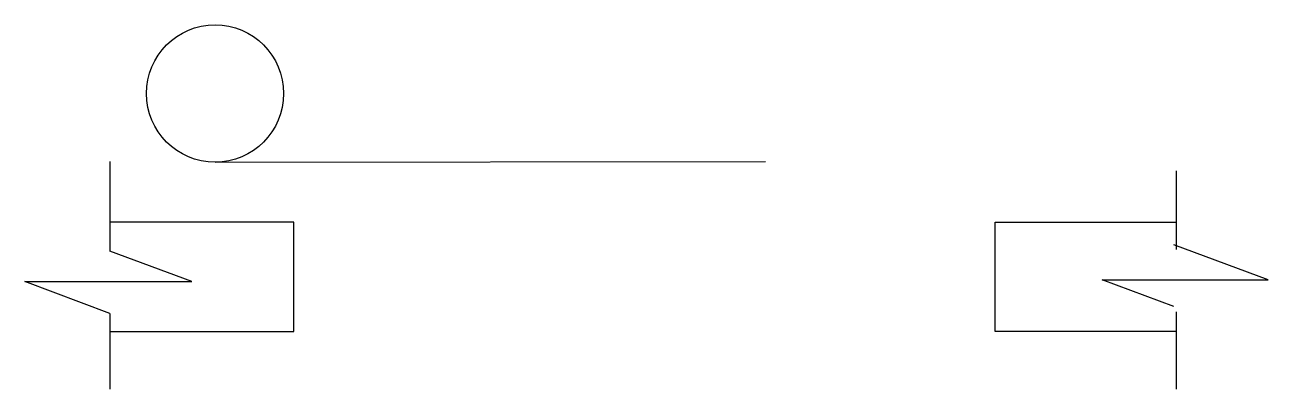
# Model space of a CAD drawing. Header units: metres. Extents: x 13485.9 to 13501.9, y 18468.5 to 18473.1.
import ezdxf

# ---------------------------------------------------------------- set-up
doc = ezdxf.new("R2010")
doc.units = ezdxf.units.M
doc.layers.add('PUB_DIM', color=90, linetype='Continuous')

msp = doc.modelspace()

# ---------------------------------------------------------------- linework, layer by layer
for points in [[(13487, 18469.19), (13489.36, 18469.19), (13489.36, 18470.59), (13487, 18470.59)], [(13500.68, 18469.19), (13498.36, 18469.19), (13498.36, 18470.59), (13500.68, 18470.59)]]:
    msp.add_lwpolyline(points)
at = {"layer": 'PUB_DIM'}
for p, q in [((13487, 18471.37), (13487, 18470.22)), ((13488.35, 18471.36), (13495.41, 18471.37)), ((13500.68, 18471.25), (13500.68, 18470.24)), ((13501.86, 18469.85), (13500.65, 18470.3)), ((13488.05, 18469.83), (13487, 18470.22)), ((13487, 18469.42), (13485.91, 18469.83)), ((13485.91, 18469.83), (13488.05, 18469.83)), ((13500.65, 18469.51), (13499.73, 18469.85)), ((13499.73, 18469.85), (13501.86, 18469.85)), ((13487, 18469.42), (13487, 18468.45)), ((13500.68, 18469.44), (13500.68, 18468.45))]:
    msp.add_line(p, q, dxfattribs=at)
msp.add_circle((13488.35, 18472.24), 0.88, dxfattribs=at)

doc.saveas('drawing.dxf')
